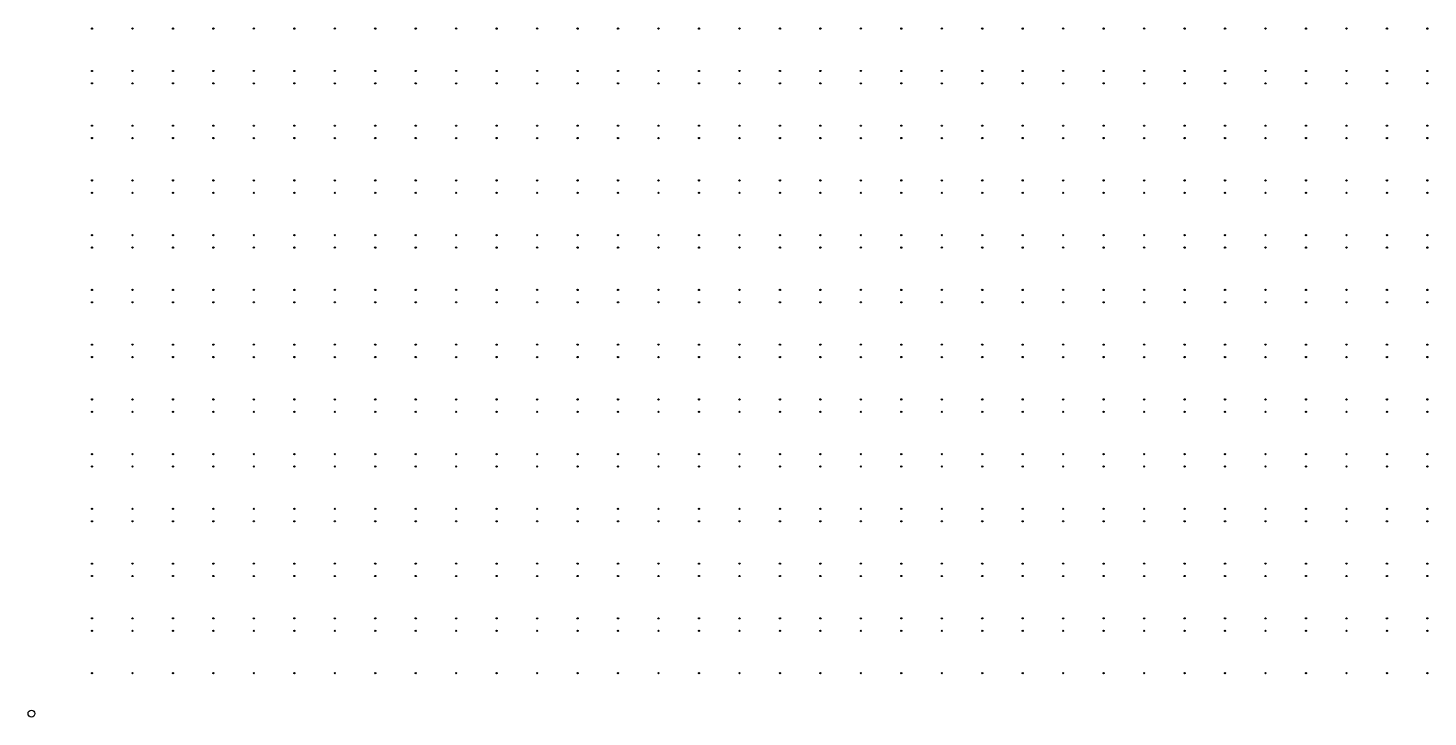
# Model space of a CAD drawing. Extents: x 50 to 173, y 50 to 173.
# Drawn here: x 49.9 to 110.9, y 49.9 to 79.9 of the extents above; entities that cross this region are included whole.
import ezdxf

# ---------------------------------------------------------------- set-up
doc = ezdxf.new("R2010")
doc.units = 0
doc.layers.get('0').update_dxf_attribs({"color": 255, "linetype": 'continuous'})

msp = doc.modelspace()

# ---------------------------------------------------------------- linework, layer by layer
msp.add_circle((50, 50), 0.15)
at = {"layer": 'PET'}
for centre in [(52.641, 79.882), (54.406, 79.882), (56.171, 79.882), (57.935, 79.882), (59.7, 79.882), (61.465, 79.882), (63.229, 79.882), (64.994, 79.882), (66.759, 79.882), (68.524, 79.882), (70.288, 79.882), (72.053, 79.882), (73.818, 79.882), (75.582, 79.882), (77.347, 79.882), (79.112, 79.882), (80.876, 79.882), (82.641, 79.882), (84.406, 79.882), (86.171, 79.882), (87.935, 79.882), (89.7, 79.882), (91.465, 79.882), (93.229, 79.882), (94.994, 79.882), (96.759, 79.882), (98.524, 79.882), (100.288, 79.882), (102.053, 79.882), (103.818, 79.882), (105.582, 79.882), (107.347, 79.882), (109.112, 79.882), (110.876, 79.882), (52.641, 78.035), (54.406, 78.035), (56.171, 78.035), (57.935, 78.035), (59.7, 78.035), (61.465, 78.035), (63.229, 78.035), (64.994, 78.035), (66.759, 78.035), (68.524, 78.035), (70.288, 78.035), (72.053, 78.035), (73.818, 78.035), (75.582, 78.035), (77.347, 78.035), (79.112, 78.035), (80.876, 78.035), (82.641, 78.035), (84.406, 78.035), (86.171, 78.035), (87.935, 78.035), (89.7, 78.035), (91.465, 78.035), (93.229, 78.035), (94.994, 78.035), (96.759, 78.035), (98.524, 78.035), (100.288, 78.035), (102.053, 78.035), (103.818, 78.035), (105.582, 78.035), (107.347, 78.035), (109.112, 78.035), (110.876, 78.035), (52.641, 77.494), (54.406, 77.494), (56.171, 77.494), (57.935, 77.494), (59.7, 77.494), (61.465, 77.494), (63.229, 77.494), (64.994, 77.494), (66.759, 77.494), (68.524, 77.494), (70.288, 77.494), (72.053, 77.494), (73.818, 77.494), (75.582, 77.494), (77.347, 77.494), (79.112, 77.494), (80.876, 77.494), (82.641, 77.494), (84.406, 77.494), (86.171, 77.494), (87.935, 77.494), (89.7, 77.494), (91.465, 77.494), (93.229, 77.494), (94.994, 77.494), (96.759, 77.494), (98.524, 77.494), (100.288, 77.494), (102.053, 77.494), (103.818, 77.494), (105.582, 77.494), (107.347, 77.494), (109.112, 77.494), (110.876, 77.494), (52.641, 75.647), (52.641, 75.106), (54.406, 75.647), (54.406, 75.106), (56.171, 75.647), (56.171, 75.106), (57.935, 75.647), (57.935, 75.106), (59.7, 75.647), (59.7, 75.106), (61.465, 75.647), (61.465, 75.106), (63.229, 75.647), (63.229, 75.106), (64.994, 75.647), (64.994, 75.106), (66.759, 75.647), (66.759, 75.106), (68.524, 75.647), (68.524, 75.106), (70.288, 75.647), (70.288, 75.106), (72.053, 75.647), (72.053, 75.106), (73.818, 75.647), (73.818, 75.106), (75.582, 75.647), (75.582, 75.106), (77.347, 75.647), (77.347, 75.106), (79.112, 75.647), (79.112, 75.106), (80.876, 75.647), (80.876, 75.106), (82.641, 75.647), (82.641, 75.106), (84.406, 75.647), (84.406, 75.106), (86.171, 75.647), (86.171, 75.106), (87.935, 75.647), (87.935, 75.106), (89.7, 75.647), (89.7, 75.106), (91.465, 75.647), (91.465, 75.106), (93.229, 75.647), (93.229, 75.106), (94.994, 75.647), (94.994, 75.106), (96.759, 75.647), (96.759, 75.106), (98.524, 75.647), (98.524, 75.106), (100.288, 75.647), (100.288, 75.106), (102.053, 75.647), (102.053, 75.106), (103.818, 75.647), (103.818, 75.106), (105.582, 75.647), (105.582, 75.106), (107.347, 75.647), (107.347, 75.106), (109.112, 75.647), (109.112, 75.106), (110.876, 75.647), (110.876, 75.106), (52.641, 73.259), (54.406, 73.259), (56.171, 73.259), (57.935, 73.259), (59.7, 73.259), (61.465, 73.259), (63.229, 73.259), (64.994, 73.259), (66.759, 73.259), (68.524, 73.259), (70.288, 73.259), (72.053, 73.259), (73.818, 73.259), (75.582, 73.259), (77.347, 73.259), (79.112, 73.259), (80.876, 73.259), (82.641, 73.259), (84.406, 73.259), (86.171, 73.259), (87.935, 73.259), (89.7, 73.259), (91.465, 73.259), (93.229, 73.259), (94.994, 73.259), (96.759, 73.259), (98.524, 73.259), (100.288, 73.259), (102.053, 73.259), (103.818, 73.259), (105.582, 73.259), (107.347, 73.259), (109.112, 73.259), (110.876, 73.259), (52.641, 72.718), (54.406, 72.718), (56.171, 72.718), (57.935, 72.718), (59.7, 72.718), (61.465, 72.718), (63.229, 72.718), (64.994, 72.718), (66.759, 72.718), (68.524, 72.718), (70.288, 72.718), (72.053, 72.718), (73.818, 72.718), (75.582, 72.718), (77.347, 72.718), (79.112, 72.718), (80.876, 72.718), (82.641, 72.718), (84.406, 72.718), (86.171, 72.718), (87.935, 72.718), (89.7, 72.718), (91.465, 72.718), (93.229, 72.718), (94.994, 72.718), (96.759, 72.718), (98.524, 72.718), (100.288, 72.718), (102.053, 72.718), (103.818, 72.718), (105.582, 72.718), (107.347, 72.718), (109.112, 72.718), (110.876, 72.718), (52.641, 70.871), (54.406, 70.871), (56.171, 70.871), (57.935, 70.871), (59.7, 70.871), (61.465, 70.871), (63.229, 70.871), (64.994, 70.871), (66.759, 70.871), (68.524, 70.871), (70.288, 70.871), (72.053, 70.871), (73.818, 70.871), (75.582, 70.871), (77.347, 70.871), (79.112, 70.871), (80.876, 70.871), (82.641, 70.871), (84.406, 70.871), (86.171, 70.871), (87.935, 70.871), (89.7, 70.871), (91.465, 70.871), (93.229, 70.871), (94.994, 70.871), (96.759, 70.871), (98.524, 70.871), (100.288, 70.871), (102.053, 70.871), (103.818, 70.871), (105.582, 70.871), (107.347, 70.871), (109.112, 70.871), (110.876, 70.871), (52.641, 70.329), (54.406, 70.329), (56.171, 70.329), (57.935, 70.329), (59.7, 70.329), (61.465, 70.329), (63.229, 70.329), (64.994, 70.329), (66.759, 70.329), (68.524, 70.329), (70.288, 70.329), (72.053, 70.329), (73.818, 70.329), (75.582, 70.329), (77.347, 70.329), (79.112, 70.329), (80.876, 70.329), (82.641, 70.329), (84.406, 70.329), (86.171, 70.329), (87.935, 70.329), (89.7, 70.329), (91.465, 70.329), (93.229, 70.329), (94.994, 70.329), (96.759, 70.329), (98.524, 70.329), (100.288, 70.329), (102.053, 70.329), (103.818, 70.329), (105.582, 70.329), (107.347, 70.329), (109.112, 70.329), (110.876, 70.329), (52.641, 68.482), (54.406, 68.482), (56.171, 68.482), (57.935, 68.482), (59.7, 68.482), (61.465, 68.482), (63.229, 68.482), (64.994, 68.482), (66.759, 68.482), (68.524, 68.482), (70.288, 68.482), (72.053, 68.482), (73.818, 68.482), (75.582, 68.482), (77.347, 68.482), (79.112, 68.482), (80.876, 68.482), (82.641, 68.482), (84.406, 68.482), (86.171, 68.482), (87.935, 68.482), (89.7, 68.482), (91.465, 68.482), (93.229, 68.482), (94.994, 68.482), (96.759, 68.482), (98.524, 68.482), (100.288, 68.482), (102.053, 68.482), (103.818, 68.482), (105.582, 68.482), (107.347, 68.482), (109.112, 68.482), (110.876, 68.482), (52.641, 67.941), (54.406, 67.941), (56.171, 67.941), (57.935, 67.941), (59.7, 67.941), (61.465, 67.941), (63.229, 67.941), (64.994, 67.941), (66.759, 67.941), (68.524, 67.941), (70.288, 67.941), (72.053, 67.941), (73.818, 67.941), (75.582, 67.941), (77.347, 67.941), (79.112, 67.941), (80.876, 67.941), (82.641, 67.941), (84.406, 67.941), (86.171, 67.941), (87.935, 67.941), (89.7, 67.941), (91.465, 67.941), (93.229, 67.941), (94.994, 67.941), (96.759, 67.941), (98.524, 67.941), (100.288, 67.941), (102.053, 67.941), (103.818, 67.941), (105.582, 67.941), (107.347, 67.941), (109.112, 67.941), (110.876, 67.941), (52.641, 66.094), (54.406, 66.094), (56.171, 66.094), (57.935, 66.094), (59.7, 66.094), (61.465, 66.094), (63.229, 66.094), (64.994, 66.094), (66.759, 66.094), (68.524, 66.094), (70.288, 66.094), (72.053, 66.094), (73.818, 66.094), (75.582, 66.094), (77.347, 66.094), (79.112, 66.094), (80.876, 66.094), (82.641, 66.094), (84.406, 66.094), (86.171, 66.094), (87.935, 66.094), (89.7, 66.094), (91.465, 66.094), (93.229, 66.094), (94.994, 66.094), (96.759, 66.094), (98.524, 66.094), (100.288, 66.094), (102.053, 66.094), (103.818, 66.094), (105.582, 66.094), (107.347, 66.094), (109.112, 66.094), (110.876, 66.094), (52.641, 65.553), (54.406, 65.553), (56.171, 65.553), (57.935, 65.553), (59.7, 65.553), (61.465, 65.553), (63.229, 65.553), (64.994, 65.553), (66.759, 65.553), (68.524, 65.553), (70.288, 65.553), (72.053, 65.553), (73.818, 65.553), (75.582, 65.553), (77.347, 65.553), (79.112, 65.553), (80.876, 65.553), (82.641, 65.553), (84.406, 65.553), (86.171, 65.553), (87.935, 65.553), (89.7, 65.553), (91.465, 65.553), (93.229, 65.553), (94.994, 65.553), (96.759, 65.553), (98.524, 65.553), (100.288, 65.553), (102.053, 65.553), (103.818, 65.553), (105.582, 65.553), (107.347, 65.553), (109.112, 65.553), (110.876, 65.553), (52.641, 63.706), (54.406, 63.706), (56.171, 63.706), (57.935, 63.706), (59.7, 63.706), (61.465, 63.706), (63.229, 63.706), (64.994, 63.706), (66.759, 63.706), (68.524, 63.706), (70.288, 63.706), (72.053, 63.706), (73.818, 63.706), (75.582, 63.706), (77.347, 63.706), (79.112, 63.706), (80.876, 63.706), (82.641, 63.706), (84.406, 63.706), (86.171, 63.706), (87.935, 63.706), (89.7, 63.706), (91.465, 63.706), (93.229, 63.706), (94.994, 63.706), (96.759, 63.706), (98.524, 63.706), (100.288, 63.706), (102.053, 63.706), (103.818, 63.706), (105.582, 63.706), (107.347, 63.706), (109.112, 63.706), (110.876, 63.706), (52.641, 63.165), (54.406, 63.165), (56.171, 63.165), (57.935, 63.165), (59.7, 63.165), (61.465, 63.165), (63.229, 63.165), (64.994, 63.165), (66.759, 63.165), (68.524, 63.165), (70.288, 63.165), (72.053, 63.165), (73.818, 63.165), (75.582, 63.165), (77.347, 63.165), (79.112, 63.165), (80.876, 63.165), (82.641, 63.165), (84.406, 63.165), (86.171, 63.165), (87.935, 63.165), (89.7, 63.165), (91.465, 63.165), (93.229, 63.165), (94.994, 63.165), (96.759, 63.165), (98.524, 63.165), (100.288, 63.165), (102.053, 63.165), (103.818, 63.165), (105.582, 63.165), (107.347, 63.165), (109.112, 63.165), (110.876, 63.165), (52.641, 61.318), (54.406, 61.318), (56.171, 61.318), (57.935, 61.318), (59.7, 61.318), (61.465, 61.318), (63.229, 61.318), (64.994, 61.318), (66.759, 61.318), (68.524, 61.318), (70.288, 61.318), (72.053, 61.318), (73.818, 61.318), (75.582, 61.318), (77.347, 61.318), (79.112, 61.318), (80.876, 61.318), (82.641, 61.318), (84.406, 61.318), (86.171, 61.318), (87.935, 61.318), (89.7, 61.318), (91.465, 61.318), (93.229, 61.318), (94.994, 61.318), (96.759, 61.318), (98.524, 61.318), (100.288, 61.318), (102.053, 61.318), (103.818, 61.318), (105.582, 61.318), (107.347, 61.318), (109.112, 61.318), (110.876, 61.318), (52.641, 60.776), (54.406, 60.776), (56.171, 60.776), (57.935, 60.776), (59.7, 60.776), (61.465, 60.776), (63.229, 60.776), (64.994, 60.776), (66.759, 60.776), (68.524, 60.776), (70.288, 60.776), (72.053, 60.776), (73.818, 60.776), (75.582, 60.776), (77.347, 60.776), (79.112, 60.776), (80.876, 60.776), (82.641, 60.776), (84.406, 60.776), (86.171, 60.776), (87.935, 60.776), (89.7, 60.776), (91.465, 60.776), (93.229, 60.776), (94.994, 60.776), (96.759, 60.776), (98.524, 60.776), (100.288, 60.776), (102.053, 60.776), (103.818, 60.776), (105.582, 60.776), (107.347, 60.776), (109.112, 60.776), (110.876, 60.776), (52.641, 58.929), (54.406, 58.929), (56.171, 58.929), (57.935, 58.929), (59.7, 58.929), (61.465, 58.929), (63.229, 58.929), (64.994, 58.929), (66.759, 58.929), (68.524, 58.929), (70.288, 58.929), (72.053, 58.929), (73.818, 58.929), (75.582, 58.929), (77.347, 58.929), (79.112, 58.929), (80.876, 58.929), (82.641, 58.929), (84.406, 58.929), (86.171, 58.929), (87.935, 58.929), (89.7, 58.929), (91.465, 58.929), (93.229, 58.929), (94.994, 58.929), (96.759, 58.929), (98.524, 58.929), (100.288, 58.929), (102.053, 58.929), (103.818, 58.929), (105.582, 58.929), (107.347, 58.929), (109.112, 58.929), (110.876, 58.929), (52.641, 58.388), (54.406, 58.388), (56.171, 58.388), (57.935, 58.388), (59.7, 58.388), (61.465, 58.388), (63.229, 58.388), (64.994, 58.388), (66.759, 58.388), (68.524, 58.388), (70.288, 58.388), (72.053, 58.388), (73.818, 58.388), (75.582, 58.388), (77.347, 58.388), (79.112, 58.388), (80.876, 58.388), (82.641, 58.388), (84.406, 58.388), (86.171, 58.388), (87.935, 58.388), (89.7, 58.388), (91.465, 58.388), (93.229, 58.388), (94.994, 58.388), (96.759, 58.388), (98.524, 58.388), (100.288, 58.388), (102.053, 58.388), (103.818, 58.388), (105.582, 58.388), (107.347, 58.388), (109.112, 58.388), (110.876, 58.388), (52.641, 56.541), (54.406, 56.541), (56.171, 56.541), (57.935, 56.541), (59.7, 56.541), (61.465, 56.541), (63.229, 56.541), (64.994, 56.541), (66.759, 56.541), (68.524, 56.541), (70.288, 56.541), (72.053, 56.541), (73.818, 56.541), (75.582, 56.541), (77.347, 56.541), (79.112, 56.541), (80.876, 56.541), (82.641, 56.541), (84.406, 56.541), (86.171, 56.541), (87.935, 56.541), (89.7, 56.541), (91.465, 56.541), (93.229, 56.541), (94.994, 56.541), (96.759, 56.541), (98.524, 56.541), (100.288, 56.541), (102.053, 56.541), (103.818, 56.541), (105.582, 56.541), (107.347, 56.541), (109.112, 56.541), (110.876, 56.541), (52.641, 56), (54.406, 56), (56.171, 56), (57.935, 56), (59.7, 56), (61.465, 56), (63.229, 56), (64.994, 56), (66.759, 56), (68.524, 56), (70.288, 56), (72.053, 56), (73.818, 56), (75.582, 56), (77.347, 56), (79.112, 56), (80.876, 56), (82.641, 56), (84.406, 56), (86.171, 56), (87.935, 56), (89.7, 56), (91.465, 56), (93.229, 56), (94.994, 56), (96.759, 56), (98.524, 56), (100.288, 56), (102.053, 56), (103.818, 56), (105.582, 56), (107.347, 56), (109.112, 56), (110.876, 56), (52.641, 54.153), (54.406, 54.153), (56.171, 54.153), (57.935, 54.153), (59.7, 54.153), (61.465, 54.153), (63.229, 54.153), (64.994, 54.153), (66.759, 54.153), (68.524, 54.153), (70.288, 54.153), (72.053, 54.153), (73.818, 54.153), (75.582, 54.153), (77.347, 54.153), (79.112, 54.153), (80.876, 54.153), (82.641, 54.153), (84.406, 54.153), (86.171, 54.153), (87.935, 54.153), (89.7, 54.153), (91.465, 54.153), (93.229, 54.153), (94.994, 54.153), (96.759, 54.153), (98.524, 54.153), (100.288, 54.153), (102.053, 54.153), (103.818, 54.153), (105.582, 54.153), (107.347, 54.153), (109.112, 54.153), (110.876, 54.153), (52.641, 53.612), (54.406, 53.612), (56.171, 53.612), (57.935, 53.612), (59.7, 53.612), (61.465, 53.612), (63.229, 53.612), (64.994, 53.612), (66.759, 53.612), (68.524, 53.612), (70.288, 53.612), (72.053, 53.612), (73.818, 53.612), (75.582, 53.612), (77.347, 53.612), (79.112, 53.612), (80.876, 53.612), (82.641, 53.612), (84.406, 53.612), (86.171, 53.612), (87.935, 53.612), (89.7, 53.612), (91.465, 53.612), (93.229, 53.612), (94.994, 53.612), (96.759, 53.612), (98.524, 53.612), (100.288, 53.612), (102.053, 53.612), (103.818, 53.612), (105.582, 53.612), (107.347, 53.612), (109.112, 53.612), (110.876, 53.612), (52.641, 51.765), (54.406, 51.765), (56.171, 51.765), (57.935, 51.765), (59.7, 51.765), (61.465, 51.765), (63.229, 51.765), (64.994, 51.765), (66.759, 51.765), (68.524, 51.765), (70.288, 51.765), (72.053, 51.765), (73.818, 51.765), (75.582, 51.765), (77.347, 51.765), (79.112, 51.765), (80.876, 51.765), (82.641, 51.765), (84.406, 51.765), (86.171, 51.765), (87.935, 51.765), (89.7, 51.765), (91.465, 51.765), (93.229, 51.765), (94.994, 51.765), (96.759, 51.765), (98.524, 51.765), (100.288, 51.765), (102.053, 51.765), (103.818, 51.765), (105.582, 51.765), (107.347, 51.765), (109.112, 51.765), (110.876, 51.765)]:
    msp.add_circle(centre, 0.005, dxfattribs=at)
at = {"layer": 'V3'}
for centre in [(52.641, 79.882), (54.406, 79.882), (56.171, 79.882), (57.935, 79.882), (59.7, 79.882), (61.465, 79.882), (63.229, 79.882), (64.994, 79.882), (66.759, 79.882), (68.524, 79.882), (70.288, 79.882), (72.053, 79.882), (73.818, 79.882), (75.582, 79.882), (77.347, 79.882), (79.112, 79.882), (80.876, 79.882), (82.641, 79.882), (84.406, 79.882), (86.171, 79.882), (87.935, 79.882), (89.7, 79.882), (91.465, 79.882), (93.229, 79.882), (94.994, 79.882), (96.759, 79.882), (98.524, 79.882), (100.288, 79.882), (102.053, 79.882), (103.818, 79.882), (105.582, 79.882), (107.347, 79.882), (109.112, 79.882), (110.876, 79.882), (52.641, 78.035), (54.406, 78.035), (56.171, 78.035), (57.935, 78.035), (59.7, 78.035), (61.465, 78.035), (63.229, 78.035), (64.994, 78.035), (66.759, 78.035), (68.524, 78.035), (70.288, 78.035), (72.053, 78.035), (73.818, 78.035), (75.582, 78.035), (77.347, 78.035), (79.112, 78.035), (80.876, 78.035), (82.641, 78.035), (84.406, 78.035), (86.171, 78.035), (87.935, 78.035), (89.7, 78.035), (91.465, 78.035), (93.229, 78.035), (94.994, 78.035), (96.759, 78.035), (98.524, 78.035), (100.288, 78.035), (102.053, 78.035), (103.818, 78.035), (105.582, 78.035), (107.347, 78.035), (109.112, 78.035), (110.876, 78.035), (52.641, 77.494), (54.406, 77.494), (56.171, 77.494), (57.935, 77.494), (59.7, 77.494), (61.465, 77.494), (63.229, 77.494), (64.994, 77.494), (66.759, 77.494), (68.524, 77.494), (70.288, 77.494), (72.053, 77.494), (73.818, 77.494), (75.582, 77.494), (77.347, 77.494), (79.112, 77.494), (80.876, 77.494), (82.641, 77.494), (84.406, 77.494), (86.171, 77.494), (87.935, 77.494), (89.7, 77.494), (91.465, 77.494), (93.229, 77.494), (94.994, 77.494), (96.759, 77.494), (98.524, 77.494), (100.288, 77.494), (102.053, 77.494), (103.818, 77.494), (105.582, 77.494), (107.347, 77.494), (109.112, 77.494), (110.876, 77.494), (52.641, 75.647), (52.641, 75.106), (54.406, 75.647), (54.406, 75.106), (56.171, 75.647), (56.171, 75.106), (57.935, 75.647), (57.935, 75.106), (59.7, 75.647), (59.7, 75.106), (61.465, 75.647), (61.465, 75.106), (63.229, 75.647), (63.229, 75.106), (64.994, 75.647), (64.994, 75.106), (66.759, 75.647), (66.759, 75.106), (68.524, 75.647), (68.524, 75.106), (70.288, 75.647), (70.288, 75.106), (72.053, 75.647), (72.053, 75.106), (73.818, 75.647), (73.818, 75.106), (75.582, 75.647), (75.582, 75.106), (77.347, 75.647), (77.347, 75.106), (79.112, 75.647), (79.112, 75.106), (80.876, 75.647), (80.876, 75.106), (82.641, 75.647), (82.641, 75.106), (84.406, 75.647), (84.406, 75.106), (86.171, 75.647), (86.171, 75.106), (87.935, 75.647), (87.935, 75.106), (89.7, 75.647), (89.7, 75.106), (91.465, 75.647), (91.465, 75.106), (93.229, 75.647), (93.229, 75.106), (94.994, 75.647), (94.994, 75.106), (96.759, 75.647), (96.759, 75.106), (98.524, 75.647), (98.524, 75.106), (100.288, 75.647), (100.288, 75.106), (102.053, 75.647), (102.053, 75.106), (103.818, 75.647), (103.818, 75.106), (105.582, 75.647), (105.582, 75.106), (107.347, 75.647), (107.347, 75.106), (109.112, 75.647), (109.112, 75.106), (110.876, 75.647), (110.876, 75.106), (52.641, 73.259), (54.406, 73.259), (56.171, 73.259), (57.935, 73.259), (59.7, 73.259), (61.465, 73.259), (63.229, 73.259), (64.994, 73.259), (66.759, 73.259), (68.524, 73.259), (70.288, 73.259), (72.053, 73.259), (73.818, 73.259), (75.582, 73.259), (77.347, 73.259), (79.112, 73.259), (80.876, 73.259), (82.641, 73.259), (84.406, 73.259), (86.171, 73.259), (87.935, 73.259), (89.7, 73.259), (91.465, 73.259), (93.229, 73.259), (94.994, 73.259), (96.759, 73.259), (98.524, 73.259), (100.288, 73.259), (102.053, 73.259), (103.818, 73.259), (105.582, 73.259), (107.347, 73.259), (109.112, 73.259), (110.876, 73.259), (52.641, 72.718), (54.406, 72.718), (56.171, 72.718), (57.935, 72.718), (59.7, 72.718), (61.465, 72.718), (63.229, 72.718), (64.994, 72.718), (66.759, 72.718), (68.524, 72.718), (70.288, 72.718), (72.053, 72.718), (73.818, 72.718), (75.582, 72.718), (77.347, 72.718), (79.112, 72.718), (80.876, 72.718), (82.641, 72.718), (84.406, 72.718), (86.171, 72.718), (87.935, 72.718), (89.7, 72.718), (91.465, 72.718), (93.229, 72.718), (94.994, 72.718), (96.759, 72.718), (98.524, 72.718), (100.288, 72.718), (102.053, 72.718), (103.818, 72.718), (105.582, 72.718), (107.347, 72.718), (109.112, 72.718), (110.876, 72.718), (52.641, 70.871), (54.406, 70.871), (56.171, 70.871), (57.935, 70.871), (59.7, 70.871), (61.465, 70.871), (63.229, 70.871), (64.994, 70.871), (66.759, 70.871), (68.524, 70.871), (70.288, 70.871), (72.053, 70.871), (73.818, 70.871), (75.582, 70.871), (77.347, 70.871), (79.112, 70.871), (80.876, 70.871), (82.641, 70.871), (84.406, 70.871), (86.171, 70.871), (87.935, 70.871), (89.7, 70.871), (91.465, 70.871), (93.229, 70.871), (94.994, 70.871), (96.759, 70.871), (98.524, 70.871), (100.288, 70.871), (102.053, 70.871), (103.818, 70.871), (105.582, 70.871), (107.347, 70.871), (109.112, 70.871), (110.876, 70.871), (52.641, 70.329), (54.406, 70.329), (56.171, 70.329), (57.935, 70.329), (59.7, 70.329), (61.465, 70.329), (63.229, 70.329), (64.994, 70.329), (66.759, 70.329), (68.524, 70.329), (70.288, 70.329), (72.053, 70.329), (73.818, 70.329), (75.582, 70.329), (77.347, 70.329), (79.112, 70.329), (80.876, 70.329), (82.641, 70.329), (84.406, 70.329), (86.171, 70.329), (87.935, 70.329), (89.7, 70.329), (91.465, 70.329), (93.229, 70.329), (94.994, 70.329), (96.759, 70.329), (98.524, 70.329), (100.288, 70.329), (102.053, 70.329), (103.818, 70.329), (105.582, 70.329), (107.347, 70.329), (109.112, 70.329), (110.876, 70.329), (52.641, 68.482), (54.406, 68.482), (56.171, 68.482), (57.935, 68.482), (59.7, 68.482), (61.465, 68.482), (63.229, 68.482), (64.994, 68.482), (66.759, 68.482), (68.524, 68.482), (70.288, 68.482), (72.053, 68.482), (73.818, 68.482), (75.582, 68.482), (77.347, 68.482), (79.112, 68.482), (80.876, 68.482), (82.641, 68.482), (84.406, 68.482), (86.171, 68.482), (87.935, 68.482), (89.7, 68.482), (91.465, 68.482), (93.229, 68.482), (94.994, 68.482), (96.759, 68.482), (98.524, 68.482), (100.288, 68.482), (102.053, 68.482), (103.818, 68.482), (105.582, 68.482), (107.347, 68.482), (109.112, 68.482), (110.876, 68.482), (52.641, 67.941), (54.406, 67.941), (56.171, 67.941), (57.935, 67.941), (59.7, 67.941), (61.465, 67.941), (63.229, 67.941), (64.994, 67.941), (66.759, 67.941), (68.524, 67.941), (70.288, 67.941), (72.053, 67.941), (73.818, 67.941), (75.582, 67.941), (77.347, 67.941), (79.112, 67.941), (80.876, 67.941), (82.641, 67.941), (84.406, 67.941), (86.171, 67.941), (87.935, 67.941), (89.7, 67.941), (91.465, 67.941), (93.229, 67.941), (94.994, 67.941), (96.759, 67.941), (98.524, 67.941), (100.288, 67.941), (102.053, 67.941), (103.818, 67.941), (105.582, 67.941), (107.347, 67.941), (109.112, 67.941), (110.876, 67.941), (52.641, 66.094), (54.406, 66.094), (56.171, 66.094), (57.935, 66.094), (59.7, 66.094), (61.465, 66.094), (63.229, 66.094), (64.994, 66.094), (66.759, 66.094), (68.524, 66.094), (70.288, 66.094), (72.053, 66.094), (73.818, 66.094), (75.582, 66.094), (77.347, 66.094), (79.112, 66.094), (80.876, 66.094), (82.641, 66.094), (84.406, 66.094), (86.171, 66.094), (87.935, 66.094), (89.7, 66.094), (91.465, 66.094), (93.229, 66.094), (94.994, 66.094), (96.759, 66.094), (98.524, 66.094), (100.288, 66.094), (102.053, 66.094), (103.818, 66.094), (105.582, 66.094), (107.347, 66.094), (109.112, 66.094), (110.876, 66.094), (52.641, 65.553), (54.406, 65.553), (56.171, 65.553), (57.935, 65.553), (59.7, 65.553), (61.465, 65.553), (63.229, 65.553), (64.994, 65.553), (66.759, 65.553), (68.524, 65.553), (70.288, 65.553), (72.053, 65.553), (73.818, 65.553), (75.582, 65.553), (77.347, 65.553), (79.112, 65.553), (80.876, 65.553), (82.641, 65.553), (84.406, 65.553), (86.171, 65.553), (87.935, 65.553), (89.7, 65.553), (91.465, 65.553), (93.229, 65.553), (94.994, 65.553), (96.759, 65.553), (98.524, 65.553), (100.288, 65.553), (102.053, 65.553), (103.818, 65.553), (105.582, 65.553), (107.347, 65.553), (109.112, 65.553), (110.876, 65.553), (52.641, 63.706), (54.406, 63.706), (56.171, 63.706), (57.935, 63.706), (59.7, 63.706), (61.465, 63.706), (63.229, 63.706), (64.994, 63.706), (66.759, 63.706), (68.524, 63.706), (70.288, 63.706), (72.053, 63.706), (73.818, 63.706), (75.582, 63.706), (77.347, 63.706), (79.112, 63.706), (80.876, 63.706), (82.641, 63.706), (84.406, 63.706), (86.171, 63.706), (87.935, 63.706), (89.7, 63.706), (91.465, 63.706), (93.229, 63.706), (94.994, 63.706), (96.759, 63.706), (98.524, 63.706), (100.288, 63.706), (102.053, 63.706), (103.818, 63.706), (105.582, 63.706), (107.347, 63.706), (109.112, 63.706), (110.876, 63.706), (52.641, 63.165), (54.406, 63.165), (56.171, 63.165), (57.935, 63.165), (59.7, 63.165), (61.465, 63.165), (63.229, 63.165), (64.994, 63.165), (66.759, 63.165), (68.524, 63.165), (70.288, 63.165), (72.053, 63.165), (73.818, 63.165), (75.582, 63.165), (77.347, 63.165), (79.112, 63.165), (80.876, 63.165), (82.641, 63.165), (84.406, 63.165), (86.171, 63.165), (87.935, 63.165), (89.7, 63.165), (91.465, 63.165), (93.229, 63.165), (94.994, 63.165), (96.759, 63.165), (98.524, 63.165), (100.288, 63.165), (102.053, 63.165), (103.818, 63.165), (105.582, 63.165), (107.347, 63.165), (109.112, 63.165), (110.876, 63.165), (52.641, 61.318), (54.406, 61.318), (56.171, 61.318), (57.935, 61.318), (59.7, 61.318), (61.465, 61.318), (63.229, 61.318), (64.994, 61.318), (66.759, 61.318), (68.524, 61.318), (70.288, 61.318), (72.053, 61.318), (73.818, 61.318), (75.582, 61.318), (77.347, 61.318), (79.112, 61.318), (80.876, 61.318), (82.641, 61.318), (84.406, 61.318), (86.171, 61.318), (87.935, 61.318), (89.7, 61.318), (91.465, 61.318), (93.229, 61.318), (94.994, 61.318), (96.759, 61.318), (98.524, 61.318), (100.288, 61.318), (102.053, 61.318), (103.818, 61.318), (105.582, 61.318), (107.347, 61.318), (109.112, 61.318), (110.876, 61.318), (52.641, 60.776), (54.406, 60.776), (56.171, 60.776), (57.935, 60.776), (59.7, 60.776), (61.465, 60.776), (63.229, 60.776), (64.994, 60.776), (66.759, 60.776), (68.524, 60.776), (70.288, 60.776), (72.053, 60.776), (73.818, 60.776), (75.582, 60.776), (77.347, 60.776), (79.112, 60.776), (80.876, 60.776), (82.641, 60.776), (84.406, 60.776), (86.171, 60.776), (87.935, 60.776), (89.7, 60.776), (91.465, 60.776), (93.229, 60.776), (94.994, 60.776), (96.759, 60.776), (98.524, 60.776), (100.288, 60.776), (102.053, 60.776), (103.818, 60.776), (105.582, 60.776), (107.347, 60.776), (109.112, 60.776), (110.876, 60.776), (52.641, 58.929), (54.406, 58.929), (56.171, 58.929), (57.935, 58.929), (59.7, 58.929), (61.465, 58.929), (63.229, 58.929), (64.994, 58.929), (66.759, 58.929), (68.524, 58.929), (70.288, 58.929), (72.053, 58.929), (73.818, 58.929), (75.582, 58.929), (77.347, 58.929), (79.112, 58.929), (80.876, 58.929), (82.641, 58.929), (84.406, 58.929), (86.171, 58.929), (87.935, 58.929), (89.7, 58.929), (91.465, 58.929), (93.229, 58.929), (94.994, 58.929), (96.759, 58.929), (98.524, 58.929), (100.288, 58.929), (102.053, 58.929), (103.818, 58.929), (105.582, 58.929), (107.347, 58.929), (109.112, 58.929), (110.876, 58.929), (52.641, 58.388), (54.406, 58.388), (56.171, 58.388), (57.935, 58.388), (59.7, 58.388), (61.465, 58.388), (63.229, 58.388), (64.994, 58.388), (66.759, 58.388), (68.524, 58.388), (70.288, 58.388), (72.053, 58.388), (73.818, 58.388), (75.582, 58.388), (77.347, 58.388), (79.112, 58.388), (80.876, 58.388), (82.641, 58.388), (84.406, 58.388), (86.171, 58.388), (87.935, 58.388), (89.7, 58.388), (91.465, 58.388), (93.229, 58.388), (94.994, 58.388), (96.759, 58.388), (98.524, 58.388), (100.288, 58.388), (102.053, 58.388), (103.818, 58.388), (105.582, 58.388), (107.347, 58.388), (109.112, 58.388), (110.876, 58.388), (52.641, 56.541), (54.406, 56.541), (56.171, 56.541), (57.935, 56.541), (59.7, 56.541), (61.465, 56.541), (63.229, 56.541), (64.994, 56.541), (66.759, 56.541), (68.524, 56.541), (70.288, 56.541), (72.053, 56.541), (73.818, 56.541), (75.582, 56.541), (77.347, 56.541), (79.112, 56.541), (80.876, 56.541), (82.641, 56.541), (84.406, 56.541), (86.171, 56.541), (87.935, 56.541), (89.7, 56.541), (91.465, 56.541), (93.229, 56.541), (94.994, 56.541), (96.759, 56.541), (98.524, 56.541), (100.288, 56.541), (102.053, 56.541), (103.818, 56.541), (105.582, 56.541), (107.347, 56.541), (109.112, 56.541), (110.876, 56.541), (52.641, 56), (54.406, 56), (56.171, 56), (57.935, 56), (59.7, 56), (61.465, 56), (63.229, 56), (64.994, 56), (66.759, 56), (68.524, 56), (70.288, 56), (72.053, 56), (73.818, 56), (75.582, 56), (77.347, 56), (79.112, 56), (80.876, 56), (82.641, 56), (84.406, 56), (86.171, 56), (87.935, 56), (89.7, 56), (91.465, 56), (93.229, 56), (94.994, 56), (96.759, 56), (98.524, 56), (100.288, 56), (102.053, 56), (103.818, 56), (105.582, 56), (107.347, 56), (109.112, 56), (110.876, 56), (52.641, 54.153), (54.406, 54.153), (56.171, 54.153), (57.935, 54.153), (59.7, 54.153), (61.465, 54.153), (63.229, 54.153), (64.994, 54.153), (66.759, 54.153), (68.524, 54.153), (70.288, 54.153), (72.053, 54.153), (73.818, 54.153), (75.582, 54.153), (77.347, 54.153), (79.112, 54.153), (80.876, 54.153), (82.641, 54.153), (84.406, 54.153), (86.171, 54.153), (87.935, 54.153), (89.7, 54.153), (91.465, 54.153), (93.229, 54.153), (94.994, 54.153), (96.759, 54.153), (98.524, 54.153), (100.288, 54.153), (102.053, 54.153), (103.818, 54.153), (105.582, 54.153), (107.347, 54.153), (109.112, 54.153), (110.876, 54.153), (52.641, 53.612), (54.406, 53.612), (56.171, 53.612), (57.935, 53.612), (59.7, 53.612), (61.465, 53.612), (63.229, 53.612), (64.994, 53.612), (66.759, 53.612), (68.524, 53.612), (70.288, 53.612), (72.053, 53.612), (73.818, 53.612), (75.582, 53.612), (77.347, 53.612), (79.112, 53.612), (80.876, 53.612), (82.641, 53.612), (84.406, 53.612), (86.171, 53.612), (87.935, 53.612), (89.7, 53.612), (91.465, 53.612), (93.229, 53.612), (94.994, 53.612), (96.759, 53.612), (98.524, 53.612), (100.288, 53.612), (102.053, 53.612), (103.818, 53.612), (105.582, 53.612), (107.347, 53.612), (109.112, 53.612), (110.876, 53.612), (52.641, 51.765), (54.406, 51.765), (56.171, 51.765), (57.935, 51.765), (59.7, 51.765), (61.465, 51.765), (63.229, 51.765), (64.994, 51.765), (66.759, 51.765), (68.524, 51.765), (70.288, 51.765), (72.053, 51.765), (73.818, 51.765), (75.582, 51.765), (77.347, 51.765), (79.112, 51.765), (80.876, 51.765), (82.641, 51.765), (84.406, 51.765), (86.171, 51.765), (87.935, 51.765), (89.7, 51.765), (91.465, 51.765), (93.229, 51.765), (94.994, 51.765), (96.759, 51.765), (98.524, 51.765), (100.288, 51.765), (102.053, 51.765), (103.818, 51.765), (105.582, 51.765), (107.347, 51.765), (109.112, 51.765), (110.876, 51.765)]:
    msp.add_circle(centre, 0.0267, dxfattribs=at)

doc.saveas('drawing.dxf')
